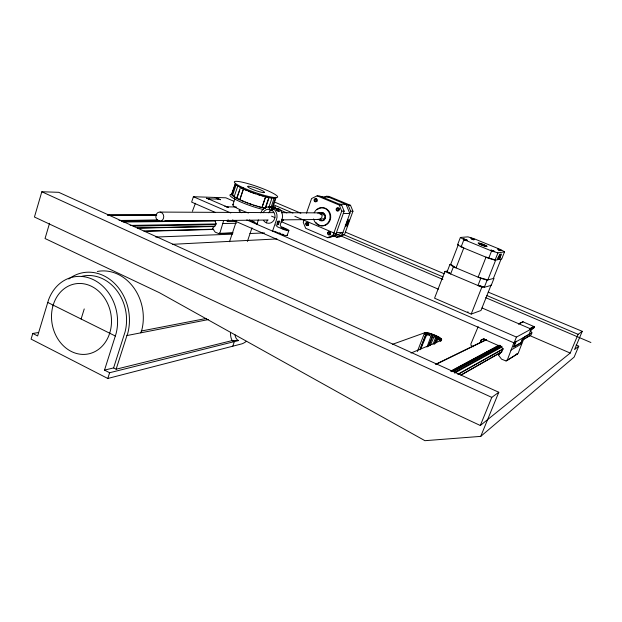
<?xml version="1.0" encoding="UTF-8"?>
<svg xmlns="http://www.w3.org/2000/svg" width="622" height="622" viewBox="0 0 622 622"><rect width="100%" height="100%" fill="white"/><g stroke="black" fill="none" stroke-linecap="round" stroke-linejoin="round"><path stroke-width="0.93" d="M523.118 339.69L531.095 334.877A35.361 34.264 32.3 0 1 531.763 333.229L530.667 330.492L533.964 327.763L534.08 326.612L523.048 321.838L522.138 322.476M516.237 341.206L513.694 346.959L515.288 342.839M281.548 221.867L283.57 219.488L281.548 219.333M275.95 197.485L274.831 198.224M346.664 224.083L346.205 224.425M346.773 223.127L346.928 222.723M347.371 222.318L346.874 223.29L346.897 222.824M499.318 257.531L498.891 258.06M500.111 256.015L499.746 256.373M523.335 337.466L521.213 342.714L514.425 346.47M347.333 223.601C347.574 222.085 346.322 225.32 347.263 223.796M347.962 221.852L348.04 221.409L347.682 221.86M499.279 257.492C499.676 256.015 498.175 259.576 499.178 257.881M499.723 256.583L500.181 255.984M499.66 257.562L499.746 257.127L499.528 257.492M49.558 223.259L45.041 238.529L159.419 292.705L424.943 440.687L480.736 436.38L498.79 392.264L58.717 192.315L41.822 191.755L34.443 217.024L480.308 425.502L570.211 353.063L578.102 334.348L582.246 331.324L488.2 292.115M234.968 334.776A30.742 11.717 -64.7 0 0 237.697 340.071L238.537 340.553L109.62 372.733L104.512 370.129L116.104 333.532A42.716 35.687 79.6 0 0 93.689 279.83A42.716 35.687 79.6 0 0 48.485 300.014L37.623 335.942L32.787 333.47L31.1 339.107L107.785 378.471L242.02 343.81A34.194 13.039 -64.7 0 0 246.296 341.4M499.139 256.777L499.489 255.961M499.264 256.552L499.147 257.096L499.59 255.969M499.754 256.482L499.606 257.003L499.855 256.645M500.057 256.21L500.174 255.673L499.847 256.248M236.484 221.385L227.185 221.479L227.419 220.763M81.117 319.024L84.234 308.932M347.34 222.575L347.162 223.003M347.644 221.961L347.877 221.587M107.785 378.471L109.62 372.733M104.512 370.129L113.601 367.913L125.092 331.829A42.109 35.322 79.6 0 0 116.539 290.179A42.109 35.322 79.6 0 0 81.941 276.3M113.601 367.913L116.127 369.204L126.919 335.553L208.37 319.576M223.586 220.81L220.134 232.247L218.991 233.662L215.235 232.185L212.452 228.29L215.266 225.592L215.951 223.57L215.181 221.028M233.856 201.256L225.825 197.804L193.395 196.723L191.638 202.103L215.624 212.576M228.126 219.737L227.248 221.502M232.605 192.828L233.483 190.192M235.349 183.35L231.633 194.212L232.48 195.588L236.041 184.928L242.767 188.536M232.877 204.716L234.922 198.605M243.396 188.831L239.921 199.654L237.721 198.815L236.578 198.208L240.551 187.471M236.99 198.185L239.688 190.145M243.412 201.217L239.703 199.74L243.513 188.925M229.495 241.717L236.547 220.763M247.369 241.453L251.996 227.854M265.555 196.669L261.994 207.538M256.902 224.317L258.394 219.924M265.197 208.067L268.836 197.407L275.072 198.286M265.477 208.323L269.124 197.656L266.41 196.855M195.432 203.254L192.431 211.231M232.55 194.577L231.648 194.173L232.309 193.706M268.968 207.017L271.962 198.123M271.13 207.165L274.069 198.27M266.395 222.8L267.273 220.227M272.179 207.849L275.818 197.228M272.654 207.445L275.966 197.812M279.309 211.371L276.168 210.034L276.704 208.471A9.252 8.35 87.6 0 1 279.161 211.122L277.591 211.115A9.283 8.374 87.6 0 0 275.126 208.456L273.136 208.424L272.382 210.617A7.036 6.344 87.5 0 1 274.994 216.65L274.862 217.793A7.036 6.344 87.5 0 1 266.885 223.01L265.913 222.59A7.036 6.344 87.5 0 1 263.534 220.39M232.745 346.244L234.354 341.595L232.224 340.576L231.648 339.503A34.171 13.101 -64.7 0 1 230.459 332.863M277.956 221.207L276.891 224.278L278.462 224.247L279.519 221.183L277.956 221.207A9.781 8.832 87.7 0 1 277.109 222.186M263.114 212.763L263.697 211.814A7.036 6.344 87.5 0 1 269.217 209.272L269.987 207.079L271.985 207.11L271.441 208.673L273.027 208.689L273.571 207.142L275.538 207.173L275.033 208.611M287.146 235.466L288.857 230.56M304.205 219.566L303.241 222.311L305.682 228.313L327.561 237.69L330.041 237.557L335.592 234.96L344.145 211.161L341.665 205.112L319.661 195.961L317.119 195.844L311.591 198.542L306.452 213.167M327.561 237.69L333.143 235.077L341.727 211.138L339.239 205.05L317.119 195.844M331.751 236.446L334.628 236.298L336.712 237.192L342.193 234.634L350.637 211.223L348.196 205.276L326.503 196.272L324.179 197.399M347.045 225.18L348.678 220.67L347.511 220.686L345.879 225.211L347.045 225.18L345.296 224.449M336.712 237.192L339.091 237.06L344.534 234.517L352.946 211.239L350.52 205.33L328.937 196.381L326.503 196.272M433.099 344.261L436.247 335.748L430.37 333.485L425.502 332.475L392.505 344.308M434.731 344.059L437.577 336.409L436.247 335.748M429.133 345.871L433.34 334.512M426.964 347.084L431.847 333.96M499.699 257.601L499.404 258.254M426.583 332.591L419.951 349.797L426.606 332.591M447.545 270.982L444.878 271.495L434.553 298.202L471.196 314.087L480.969 310.502L491.302 284.526M449.939 264.459L447.171 271.604L450.623 273.975L453.415 266.784L449.939 264.459L450.709 264.327L456.043 267.895L463.771 247.991L460.669 246.063M457.582 244.695L460.381 237.464L467.931 236.858L474.088 238.724L500.803 249.647L504.551 251.84L501.729 258.939L495.042 260.167L488.705 258.301L461.127 246.895L457.582 244.695L458.336 244.617L450.709 264.327M417.354 351.508L424.733 332.482M428.962 333.089L427.92 335.344L428.807 333.05M420.659 349.206L427.516 332.754M427.641 332.778L426.63 335.056M461.127 246.895L463.942 239.625L460.381 237.464M430.206 333.439L429.312 335.732L430.37 333.485M431.668 333.905L430.953 336.261M428.146 346.493L433.161 334.442M434.817 335.11L433.923 337.404L434.646 335.04M514.044 342.318L507.521 359.493L506.083 360.97L501.534 359.158L498.245 354.781L501.76 351.998L502.662 349.828L501.791 347.037L483.403 338.951L480.907 340.25L480.067 342.699M436.076 335.67L435.346 338.041M434.304 344.013L437.421 336.331M436.317 342.784L438.642 336.992L437.577 336.409M439.7 337.637C436.815 343.188 441.814 337.287 438.642 336.992M440.563 338.251C437.701 343.608 442.374 338.329 439.808 337.707M441.231 338.834C438.448 344.02 442.724 339.223 440.656 338.321M438.774 337.07L437.74 339.285M441.06 340.918L441.643 339.332L441.286 338.881M480.798 278.306L477.945 285.545L484.281 287.302L491.224 285.358L494.016 278.337L487.143 280.102L480.798 278.306L453.415 266.784M488.705 258.301L491.598 250.977L497.934 252.874L504.551 251.84M471.196 314.087L481.856 287.154L483.574 286.672M484.281 287.302L487.143 280.102M495.042 260.167L497.934 252.874M497.569 259.701L499.715 254.289L501.425 254.017L499.295 259.39M521.104 342.03L520.808 342.776L513.694 346.959M499.435 258.534L500.858 254.942L499.575 255.16L498.144 258.76L499.435 258.534L497.67 257.803M493.363 278.508L501.099 259.055M480.308 425.502L491.784 397.38L498.79 392.264M232.496 219.947L514.067 342.893L516.439 337.085L531.165 329.092L482.058 307.983M521.757 340.428L522.418 338.811M524.136 337.839L518.173 353.28L506.767 360.636M528.933 334.535L531.165 329.092M347.628 221.813L347.535 222.505L348.001 221.953M347.371 223.695L347.162 224.099M478.178 326.667L470.885 343.966L471.041 345.428L473.326 346.749M430.393 345.342L433.752 337.334M582.246 331.324L574.541 349.58L578.748 346.182L576.104 345.047M578.748 346.182L574.129 357.114L480.736 436.38M498.93 257.757L499.171 257.275M499.497 256.567L499.684 255.743L499.412 256.21M499.536 257.897L499.178 258.457L499.552 257.345M346.571 224.371L346.213 224.822L346.524 224.464M506.083 360.97L517.745 353.825M510.926 350.132L521.734 343.803M498.245 354.781L499.87 353.848M461.104 374.926L501.48 351.904M522.511 339.907L530.084 335.592M461.019 375.136L501.301 352.145M457.792 374.304L503.268 348.771M524.323 336.953L531.903 332.7M458.632 374.086L503.268 348.989M514.067 342.893L531.903 332.887M454.581 373.107L501.977 346.99M454.449 372.228L501.868 346.26M453.251 371.606L499.979 346.221M530.566 329.606L533.964 327.763M451.821 371.225L499.365 345.591M529.928 329.108L534.174 326.822M451.937 371.497L500.313 345.358M530.014 329.31L534.259 327.017M451.922 371.731L500.298 345.552M530.006 329.473L534.251 327.18M451.689 370.93L499.256 345.342M529.835 328.898L534.08 326.612M450.585 371.21L499.038 345.194M529.641 328.766L533.886 326.488M436.294 364.251L486.614 339.651M518.709 323.961L523.048 321.838M435.454 364.383L486.357 339.589M518.484 323.906L522.83 321.784M480.907 340.25L484.359 338.593M334.628 236.298L343.002 232.379L336.416 232.667M411.018 353.032L441.426 340.327L441.667 339.379M530.232 335.53L530.675 335.375M116.127 369.204L232.216 340.576L238.537 340.553M141.14 331.052L206.348 318.441M275.888 197.92L274.932 197.656M32.787 333.47L38.517 332.513M261.994 207.359L264.785 208.214M241.188 200.44L251.7 204.521L261.986 207.554L265.641 196.847L253.17 192.999L241.383 188.101M172.512 244.314L276.922 238.934M333.143 235.077L335.592 234.96M342.193 234.634L344.534 234.517M155.725 237.044L232.426 234.16M249.904 233.499L264.467 232.947M219.543 233.328L233.11 232.853M218.991 233.662L232.566 233.18M345.311 225.973L347.06 225.926L349.237 219.908L347.496 219.931M143.97 231.073L213.789 229.191M144.343 231.33L213.253 229.44M137.384 227.955L214.862 226.291M137.384 228.188L213.898 226.517M133.217 226.151L215.694 224.635M222.723 223.508L236.228 223.29M130.185 225.421L216.557 223.943M123.07 222.023L215.344 220.973M281.393 220.219L283.337 220.196M121.306 220.849L158.206 220.499M121.407 221.09L159.271 220.717M165.102 220.662L181.608 220.499M281.626 219.512L283.57 219.488M121.399 221.3L159.271 220.911M165.094 220.857L200.051 220.499M281.618 219.667L283.562 219.644M159.426 221.183A4.587 3.965 86.1 0 0 163.384 214.792A4.587 3.965 86.1 0 0 156.542 213.914A4.587 3.965 86.1 0 0 159.426 221.183L268.16 220.025M281.75 219.877L318.651 219.488M119.043 220.46L157.91 220.118M120.225 220.6L158.105 220.258M108.391 215.041L156.775 215.033M107.66 215.095L156.565 215.134M107.863 215.414L156.379 215.228M343.313 213.47L349.813 213.494L346.081 204.397L339.526 204.218M160.134 212.079L273.68 212.638M281.439 212.677L319.288 212.864M341.727 211.138L344.145 211.161M350.637 211.223L352.946 211.239M269.217 209.272L272.926 209.311M276.704 208.471L278.664 208.502A9.213 8.327 87.6 0 1 281.999 219.613L280.367 224.332A1.843 1.672 86.9 0 0 281.331 226.727L286.423 228.919A4.642 0.762 19.4 0 1 288.429 230.684A4.642 0.762 19.4 0 1 282.551 229.044L277.233 226.727L275.756 224.869M236.399 207.017L226.789 206.831L208.284 198.822L218.89 199.141L215.002 197.454M339.239 205.05L341.665 205.112M348.196 205.276L350.52 205.33M321.776 196.84L328.587 197.135M250.013 203.759L249.313 203.682M237.775 186.087L234.129 196.793L236.92 198.115M516.314 354.081L517.092 354.143M261.901 207.554L264.093 208.059M247.603 203.052L245.091 202.08M261.567 195.751L263.16 196.054M500.415 250.752L500.368 250.495M267.74 197.376L265.555 196.847M473.754 239.797L472.945 239.571M249.951 203.752L251.926 204.591M269.528 197.516L270.912 198.014M235.411 184.026L231.687 194.632L232.574 194.826M480.2 285.809L481.039 285.77M260.361 207.157L257.912 206.481M466.127 240.442L464.797 239.983M498.463 249.78L500.08 250.363M252.952 192.913L255.564 193.839M256.241 205.983L253.652 205.167M259.895 195.246L257.298 194.422M283.453 234.502L282.435 234.144M248.714 191.312L251.241 192.284M239.664 186.989L240.512 187.401M233.032 196.047L234.774 196.84L232.488 195.603M467.674 311.871L468.148 312.042M244.804 189.687L247.167 190.69M472.611 239.112L471.266 238.778L471.935 239.175M493.067 251.568L492.352 251.296M235.668 184.439L235.373 183.684M232.986 195.401L231.897 194.974M463.942 239.625L491.598 250.977M444.302 273.812L345.319 232.084M444.878 271.495L481.856 287.154M274.17 201.893L300.846 213.214M273.283 204.692L292.946 213.051M343.904 234.727L443.128 276.938M486.925 295.567L578.102 334.348M272.568 206.823L286.835 212.911M294.859 216.324L442.88 279.418M485.681 297.658L590.9 342.504M271.464 208.028L273.027 208.689M472.953 239.252L473.941 239.781M499.116 250.308L498.51 250.036M271.542 216.161L274.885 217.599M281.175 221.603L438.316 289.168M530.123 335.74L570.211 353.063M253.527 221.603L254.81 222.163M193.395 196.723L230.77 212.957M246.786 219.924L516.439 337.085M239.765 199.794L237.783 198.838M257.213 223.718L251.941 221.424A4.611 0.762 19.1 0 1 249.671 219.838M280.149 233.157L279.597 232.892M252.882 221.323L252.345 221.067M41.822 191.755L491.784 397.38M236.601 185.364L237.907 185.854M464.471 239.843L463.794 239.439L466.492 240.403M232.216 340.576L234.354 341.595M140.813 332.832L141.575 330.92A44.419 37.491 79.7 0 0 133.38 287.201A44.419 37.491 79.7 0 0 97.32 271.472M126.919 335.553L127.689 333.602A45.429 38.113 79.6 0 0 113.616 282.52A45.429 38.113 79.6 0 0 68.793 279.029M47.707 302.424L115.358 336.035M236.593 198.231L235.023 197.353M450.141 273.144L449.496 272.786M493.868 251.607L491.302 250.728L491.722 251.016M235.466 184.376L236.041 184.928M478.613 243.319A4.362 0.49 20.9 0 1 484.88 245.387A4.362 0.49 20.9 0 1 484.896 246.25A4.362 0.49 20.9 0 1 478.613 243.591M317.088 209.684A9.081 8.366 88.6 0 1 328.867 211.068A9.081 8.366 88.6 0 1 327.623 223.85A9.081 8.366 88.6 0 1 315.852 222.435M314.203 212.755A9.097 8.374 88.6 0 1 327.405 210.096A9.097 8.374 88.6 0 1 326.006 224.604A9.097 8.374 88.6 0 1 313.605 218.921M330.686 234.517A1.236 1.143 86.8 0 1 330.049 232.162M316.901 201.489A1.236 1.135 -89.6 0 1 316.847 199.04M338.625 210.617A1.244 1.151 -90 0 1 339.169 208.222M308.255 225.11A1.228 1.127 87.5 0 1 308.201 222.847M319.319 213.54A4.136 3.81 88.6 0 1 324.668 214.178A4.136 3.81 88.6 0 1 324.109 219.994A4.136 3.81 88.6 0 1 318.752 219.348M322.515 214.878A2.06 1.897 88.7 0 1 325.182 216.72A2.06 1.897 88.7 0 1 322.608 218.68M323.813 220.429A3.709 3.413 88.7 0 1 320.167 218.252M320.524 214.567A3.709 3.413 88.7 0 1 323.65 213.074M319.638 213.867A3.724 3.429 88.6 0 1 324.451 214.435A3.724 3.429 88.6 0 1 323.945 219.667A3.724 3.429 88.6 0 1 319.125 219.092M272.498 210.524A22.89 3.421 19.2 0 1 269.746 210.633M263.293 209.521A22.89 3.421 19.2 0 1 238.459 200.945A22.89 3.421 19.2 0 1 230.894 194.429M231.252 194.375A22.89 3.421 19.2 0 1 232.146 194.328M248.481 212.988A17.027 2.675 19.1 0 1 233.654 204.28M317.725 213.128A3.328 3.063 88.6 0 1 322.033 216.106A3.328 3.063 88.6 0 1 317.873 219.278M241.764 212.724A9.408 1.508 19.1 0 1 240.092 210.236M273.571 207.142A9.252 8.35 87.6 0 0 270.166 207.282L268.564 207.258A9.283 8.374 87.6 0 1 271.985 207.11M272.141 207.313A9.213 8.327 87.6 0 1 275.538 207.173M260.797 212.903A9.322 8.405 87.5 0 1 269.987 207.079M273.136 208.424A9.322 8.405 87.5 0 1 276.518 219.667L272.56 231.12L274.924 231.446L280.841 233.973A4.642 0.777 19.4 0 0 285.537 235.474A4.642 0.777 19.4 0 0 287.037 235.147M279.519 221.183A9.75 8.809 87.7 0 1 277.723 222.995M278.462 224.247A11.235 10.146 87.7 0 1 277.334 224.977M268.735 212.794A6.951 6.282 87.6 0 1 272.731 209.482M286.664 229.712C280.024 228.989 278.267 225.032 286.664 229.712M425.479 332.475L424.639 334.659L425.502 332.475M486.015 257.189L478.131 277.187L487.819 279.923L495.703 260.043L486.015 257.189M228.499 207.398L225.078 206.263L228.499 207.398M220.561 199.693L217.226 198.589L220.561 199.693M209.987 199.382L206.574 198.255L209.987 199.382M501.41 250.495L497.818 249.15L501.41 250.495M494.708 251.49L491.022 250.098L494.708 251.49M474.555 239.509L470.994 238.172L474.555 239.509M467.169 240.185L463.514 238.809L467.169 240.185M263.845 192.595L263.355 192.571A9.003 1.228 19.3 0 1 252.089 189.197A9.003 1.228 19.3 0 1 248.326 186.219L248.831 186.25A9.003 1.228 19.3 0 1 260.019 189.617A9.003 1.228 19.3 0 1 263.845 192.595M479.469 243.933A4.844 0.544 20.9 0 0 487.026 246.506A4.844 0.544 20.9 0 0 481.42 243.692A4.844 0.544 20.9 0 0 479.469 243.933M328.346 232.612A1.236 1.143 86.7 0 0 329.147 234.58A1.236 1.143 86.7 0 0 330.313 232.861A1.236 1.143 86.7 0 0 328.346 232.612M327.88 232.371A1.648 1.524 86.7 0 0 328.952 234.999A1.648 1.524 86.7 0 0 330.507 232.706A1.648 1.524 86.7 0 0 327.88 232.371M336.424 208.456A1.664 1.539 90 0 0 337.505 211.091A1.664 1.539 90 0 0 339.076 208.767A1.664 1.539 90 0 0 336.424 208.456M316.808 201.178A1.656 1.516 -89.7 0 0 315.743 198.566A1.656 1.516 -89.7 0 0 314.203 200.883A1.656 1.516 -89.7 0 0 316.808 201.178M305.985 223.026A1.641 1.501 87.4 0 0 307.05 225.63A1.641 1.501 87.4 0 0 308.574 223.345A1.641 1.501 87.4 0 0 305.985 223.026M306.452 223.267A1.228 1.127 87.4 0 0 307.245 225.218A1.228 1.127 87.4 0 0 308.395 223.508A1.228 1.127 87.4 0 0 306.452 223.267M316.66 200.945A1.236 1.135 -89.6 0 0 315.859 198.986A1.236 1.135 -89.6 0 0 314.709 200.719A1.236 1.135 -89.6 0 0 316.66 200.945M336.891 208.704A1.244 1.151 90 0 0 337.699 210.679A1.244 1.151 90 0 0 338.881 208.938A1.244 1.151 90 0 0 336.891 208.704M243.373 187.821A22.96 3.133 19.3 0 0 277.583 197.151A22.96 3.133 19.3 0 0 247.004 183.358A22.96 3.133 19.3 0 0 243.373 187.821M52.963 305.861A35.656 29.794 79.6 0 0 87.764 354.042A35.656 29.794 79.6 0 0 103.781 296.912A35.656 29.794 79.6 0 0 52.963 305.861"/></g></svg>
